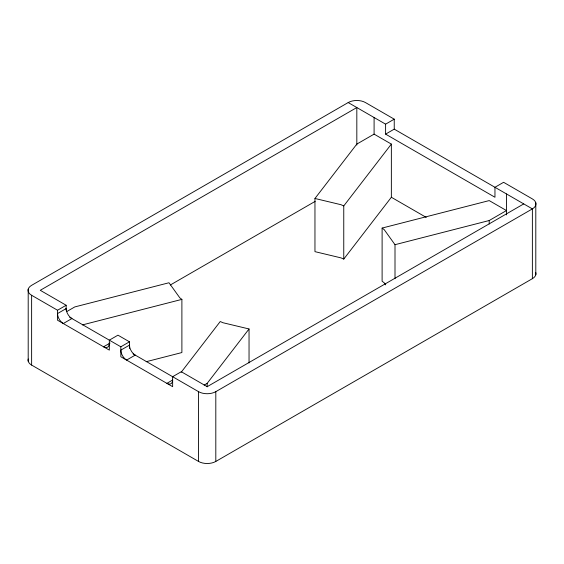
<?xml version="1.0" encoding="UTF-8"?>
<svg xmlns="http://www.w3.org/2000/svg" width="564" height="564" viewBox="0 0 564 564"><rect width="100%" height="100%" fill="white"/><g stroke="black" fill="none" stroke-linecap="round" stroke-linejoin="round"><path stroke-width="0.85" d="M181.199 372.233L220.242 321.522L222.984 322.735L249.041 328.967L249.041 362.962M314.959 198.479L356.822 144.095L374.094 134.126L391.36 144.095L391.36 197.266L343.758 259.095L341.016 257.882L314.959 251.65L314.959 198.479L341.016 204.711L343.758 205.923L343.758 259.095M204.175 385.085L207.178 383.351L249.041 328.967M343.758 205.923L391.36 144.095M348.192 102.556L385.6 124.158L385.6 134.126L394.236 129.142L394.236 119.173L365.458 102.556A12.211 7.05 0 0 0 348.192 102.556L31.626 285.321A12.211 7.05 0 0 0 31.626 295.289L31.626 365.077L198.542 461.444A12.211 7.05 0 0 0 215.808 461.444L532.374 278.679A12.211 7.05 0 0 0 535.8 272.588M31.626 295.289L57.528 310.242L66.157 305.258L66.157 310.242M385.6 124.158L394.236 119.173M66.538 311.688L74.793 306.922L168.996 282.754L179.782 297.792L181.89 299.378L181.89 352.549L146.196 361.707M170.342 284.989L315.163 201.376M110.05 343.06L103.572 346.797A8.143 4.702 60 0 0 109.331 343.476M69.76 317.306L120.837 346.797L129.473 341.812L129.473 348.46M382.11 228.067L384.218 229.654L395.004 244.691L489.207 220.524L506.472 210.555L489.207 200.587L382.11 228.067L382.11 281.239L384.218 282.818L385.684 284.869M523.737 203.907L207.178 386.678L181.277 371.718L172.64 376.703L172.64 386.678L120.837 356.765L120.837 346.797M133.069 353.861L198.542 391.663A12.211 7.05 0 0 0 215.808 391.663L532.374 208.892A12.211 7.05 0 0 0 532.374 198.923L503.596 182.306L494.959 187.29L494.959 197.259L385.6 134.126M82.443 324.899L181.89 299.378M394.236 129.142L532.374 208.892L532.374 278.679M391.36 197.266L426.25 217.408M66.157 305.258L40.263 290.305L356.822 107.541L356.822 145.047M129.473 341.812L117.961 335.171L109.331 340.155L109.331 350.124L57.528 320.218L57.528 310.242M535.8 202.807L535.8 274.795M506.472 193.938L506.472 214.912M489.207 220.524L489.207 224.007M395.004 244.691L395.004 278.686M374.094 117.509L374.094 134.126M215.808 391.663L215.808 461.444M207.178 383.351L207.178 386.841M198.542 391.663L198.542 461.444M28.2 289.205L28.2 361.193M31.626 365.077A12.211 7.05 0 0 1 28.2 358.986M66.157 308.586L57.528 313.57A8.143 4.702 60 0 0 63.281 323.539L71.917 318.554A8.143 4.702 60 0 1 66.157 308.586M129.473 345.14L120.837 350.124A8.143 4.702 60 0 0 126.597 360.093L135.226 355.108A8.143 4.702 60 0 1 129.473 345.14M172.64 380.03L166.888 383.351A8.143 4.702 60 0 0 172.64 380.03"/></g></svg>
